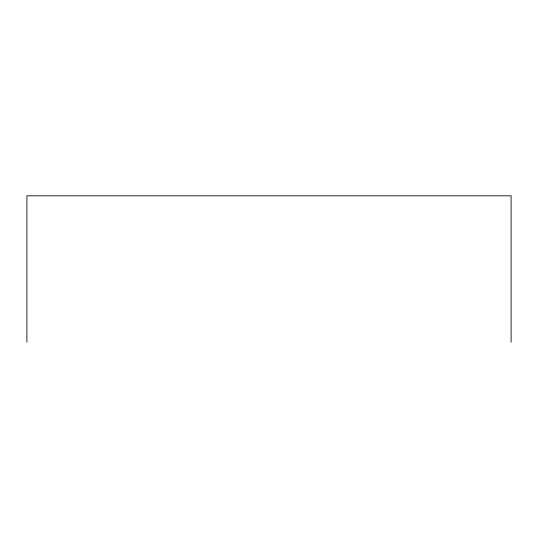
<?xml version="1.0" encoding="UTF-8"?>
<svg xmlns="http://www.w3.org/2000/svg" width="538" height="538" viewBox="0 0 538 538"><rect width="100%" height="100%" fill="white"/><g stroke="black" fill="none" stroke-linecap="round" stroke-linejoin="round"><path stroke-width="0.81" d="M511.1 342.188L511.1 195.812L26.9 195.812L26.9 342.188"/></g></svg>
